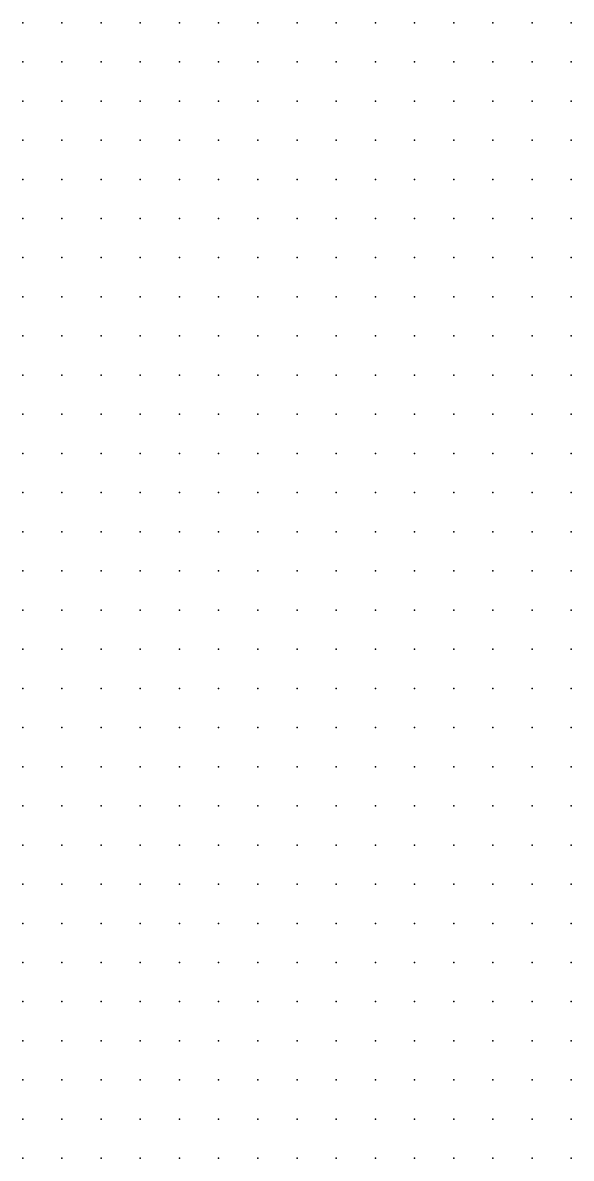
# Model space of a CAD drawing. Header units: millimetres. Extents: x 2848 to 6961, y 1568 to 7914.
# Drawn here: x 4599 to 4613, y 1617 to 1646 of the extents above; entities that cross this region are included whole.
import ezdxf

# ---------------------------------------------------------------- set-up
doc = ezdxf.new("R2010")
doc.units = ezdxf.units.MM
doc.header["$PDSIZE"] = -2

msp = doc.modelspace()

# ---------------------------------------------------------------- linework, layer by layer
at = {"color": 7, "true_color": 0xf9faf4}
msp.add_point((4599, 1646), dxfattribs=at)
at = {"color": 7, "true_color": 0xedf0e5}
msp.add_point((4600, 1646), dxfattribs=at)
at = {"color": 254, "true_color": 0xeaf0e2}
msp.add_point((4601, 1646), dxfattribs=at)
at = {"color": 7, "true_color": 0xf4fced}
msp.add_point((4602, 1646), dxfattribs=at)
at = {"color": 7, "true_color": 0xf2f2f2}
for p in [(4603, 1646), (4604, 1646), (4605, 1646), (4606, 1646), (4607, 1646), (4608, 1646), (4609, 1646), (4610, 1646), (4603, 1645), (4604, 1645), (4605, 1645), (4606, 1645), (4607, 1645), (4608, 1645), (4609, 1645), (4610, 1645), (4603, 1644), (4604, 1644), (4605, 1644), (4606, 1644), (4607, 1644), (4608, 1644), (4609, 1644), (4610, 1644)]:
    msp.add_point(p, dxfattribs=at)
at = {"color": 7, "true_color": 0xf5f3f4}
for p in [(4611, 1646), (4599, 1644)]:
    msp.add_point(p, dxfattribs=at)
at = {"color": 7, "true_color": 0xf4f4f4}
for p in [(4612, 1646), (4607, 1640)]:
    msp.add_point(p, dxfattribs=at)
at = {"color": 7, "true_color": 0xf5f5f5}
msp.add_point((4613, 1646), dxfattribs=at)
at = {"color": 254, "true_color": 0xecebe7}
msp.add_point((4599, 1645), dxfattribs=at)
at = {"color": 7, "true_color": 0xf3eee8}
msp.add_point((4600, 1645), dxfattribs=at)
at = {"color": 7, "true_color": 0xf7f6f2}
msp.add_point((4601, 1645), dxfattribs=at)
at = {"color": 7, "true_color": 0xf3f7f8}
msp.add_point((4602, 1645), dxfattribs=at)
at = {"color": 7, "true_color": 0xf6f4f7}
msp.add_point((4611, 1645), dxfattribs=at)
at = {"color": 7, "true_color": 0xf3f3f3}
msp.add_point((4612, 1645), dxfattribs=at)
at = {"color": 7, "true_color": 0xf2f2f0}
msp.add_point((4613, 1645), dxfattribs=at)
at = {"color": 7, "true_color": 0xfff6f7}
msp.add_point((4600, 1644), dxfattribs=at)
at = {"color": 7, "true_color": 0xfbf1fa}
msp.add_point((4601, 1644), dxfattribs=at)
at = {"color": 7, "true_color": 0xede9f8}
msp.add_point((4602, 1644), dxfattribs=at)
at = {"color": 7, "true_color": 0xf7f5f8}
msp.add_point((4611, 1644), dxfattribs=at)
at = {"color": 7, "true_color": 0xf3f1f2}
msp.add_point((4612, 1644), dxfattribs=at)
at = {"color": 7, "true_color": 0xf1f0ee}
msp.add_point((4613, 1644), dxfattribs=at)
at = {"color": 7, "true_color": 0xe7f4fd}
msp.add_point((4599, 1643), dxfattribs=at)
at = {"color": 7, "true_color": 0xe8edff}
msp.add_point((4600, 1643), dxfattribs=at)
at = {"color": 7, "true_color": 0xf5eff3}
msp.add_point((4601, 1643), dxfattribs=at)
at = {"color": 7, "true_color": 0xfff1e6}
msp.add_point((4602, 1643), dxfattribs=at)
at = {"color": 7, "true_color": 0xeeedf5}
msp.add_point((4603, 1643), dxfattribs=at)
at = {"color": 7, "true_color": 0xf3f0f9}
msp.add_point((4604, 1643), dxfattribs=at)
at = {"color": 7, "true_color": 0xf3f0f7}
msp.add_point((4605, 1643), dxfattribs=at)
at = {"color": 7, "true_color": 0xf0eef3}
msp.add_point((4606, 1643), dxfattribs=at)
at = {"color": 7, "true_color": 0xf0f0f2}
for p in [(4607, 1643), (4606, 1641)]:
    msp.add_point(p, dxfattribs=at)
at = {"color": 7, "true_color": 0xf4f6f5}
for p in [(4608, 1643), (4607, 1639)]:
    msp.add_point(p, dxfattribs=at)
at = {"color": 7, "true_color": 0xeff5f1}
msp.add_point((4609, 1643), dxfattribs=at)
at = {"color": 254, "true_color": 0xe6efea}
for p in [(4610, 1643), (4607, 1636)]:
    msp.add_point(p, dxfattribs=at)
at = {"color": 7, "true_color": 0xfbf1ef}
for p in [(4611, 1643), (4605, 1636)]:
    msp.add_point(p, dxfattribs=at)
at = {"color": 7, "true_color": 0xe6ebf1}
msp.add_point((4612, 1643), dxfattribs=at)
at = {"color": 7, "true_color": 0xf1ffff}
msp.add_point((4613, 1643), dxfattribs=at)
at = {"color": 7, "true_color": 0xf5f7f6}
msp.add_point((4599, 1642), dxfattribs=at)
at = {"color": 7, "true_color": 0xe8fbff}
msp.add_point((4600, 1642), dxfattribs=at)
at = {"color": 7, "true_color": 0xecf1f4}
msp.add_point((4601, 1642), dxfattribs=at)
at = {"color": 7, "true_color": 0xfeeeee}
msp.add_point((4602, 1642), dxfattribs=at)
at = {"color": 7, "true_color": 0xf3f2fa}
msp.add_point((4603, 1642), dxfattribs=at)
at = {"color": 7, "true_color": 0xf4f3f9}
msp.add_point((4604, 1642), dxfattribs=at)
at = {"color": 7, "true_color": 0xf2f1f7}
msp.add_point((4605, 1642), dxfattribs=at)
at = {"color": 7, "true_color": 0xefedf2}
msp.add_point((4606, 1642), dxfattribs=at)
at = {"color": 7, "true_color": 0xececee}
for p in [(4607, 1642), (4603, 1640), (4601, 1626)]:
    msp.add_point(p, dxfattribs=at)
at = {"color": 7, "true_color": 0xefefef}
msp.add_point((4608, 1642), dxfattribs=at)
at = {"color": 7, "true_color": 0xf2f4f1}
msp.add_point((4609, 1642), dxfattribs=at)
at = {"color": 7, "true_color": 0xf2f7f3}
for p in [(4610, 1642), (4612, 1640)]:
    msp.add_point(p, dxfattribs=at)
at = {"color": 7, "true_color": 0xf7f3f0}
msp.add_point((4611, 1642), dxfattribs=at)
at = {"color": 7, "true_color": 0xe8edf1}
msp.add_point((4612, 1642), dxfattribs=at)
at = {"color": 7, "true_color": 0xf1faff}
msp.add_point((4613, 1642), dxfattribs=at)
at = {"color": 254, "true_color": 0xf6dacc}
msp.add_point((4599, 1641), dxfattribs=at)
at = {"color": 7, "true_color": 0xe9fdf2}
msp.add_point((4600, 1641), dxfattribs=at)
at = {"color": 7, "true_color": 0xe8f8f7}
msp.add_point((4601, 1641), dxfattribs=at)
at = {"color": 7, "true_color": 0xf3e9f2}
msp.add_point((4602, 1641), dxfattribs=at)
at = {"color": 7, "true_color": 0xf0f1f5}
msp.add_point((4603, 1641), dxfattribs=at)
at = {"color": 7, "true_color": 0xeeeff3}
for p in [(4604, 1641), (4605, 1641)]:
    msp.add_point(p, dxfattribs=at)
at = {"color": 7, "true_color": 0xeeeef0}
msp.add_point((4607, 1641), dxfattribs=at)
at = {"color": 7, "true_color": 0xedebec}
msp.add_point((4608, 1641), dxfattribs=at)
at = {"color": 7, "true_color": 0xf2f0f1}
msp.add_point((4609, 1641), dxfattribs=at)
at = {"color": 7, "true_color": 0xfcf8f7}
msp.add_point((4610, 1641), dxfattribs=at)
at = {"color": 7, "true_color": 0xf0f5f1}
msp.add_point((4611, 1641), dxfattribs=at)
at = {"color": 7, "true_color": 0xedf3f3}
msp.add_point((4612, 1641), dxfattribs=at)
at = {"color": 7, "true_color": 0xf2f3f5}
for p in [(4613, 1641), (4609, 1636)]:
    msp.add_point(p, dxfattribs=at)
at = {"color": 21, "true_color": 0xeda08c}
msp.add_point((4599, 1640), dxfattribs=at)
at = {"color": 254, "true_color": 0xf5dfd1}
msp.add_point((4600, 1640), dxfattribs=at)
at = {"color": 7, "true_color": 0xf1f7f5}
msp.add_point((4601, 1640), dxfattribs=at)
at = {"color": 7, "true_color": 0xe9f2fb}
msp.add_point((4602, 1640), dxfattribs=at)
at = {"color": 254, "true_color": 0xe9e9eb}
msp.add_point((4604, 1640), dxfattribs=at)
at = {"color": 7, "true_color": 0xebecee}
msp.add_point((4605, 1640), dxfattribs=at)
at = {"color": 7, "true_color": 0xf2f4f3}
for p in [(4606, 1640), (4608, 1638)]:
    msp.add_point(p, dxfattribs=at)
at = {"color": 7, "true_color": 0xf0eeef}
msp.add_point((4608, 1640), dxfattribs=at)
at = {"color": 7, "true_color": 0xf3edef}
msp.add_point((4609, 1640), dxfattribs=at)
at = {"color": 7, "true_color": 0xfaf1f4}
msp.add_point((4610, 1640), dxfattribs=at)
at = {"color": 7, "true_color": 0xe9f5f3}
msp.add_point((4611, 1640), dxfattribs=at)
at = {"color": 7, "true_color": 0xf7eee7}
msp.add_point((4613, 1640), dxfattribs=at)
at = {"color": 13, "true_color": 0xeb725d}
msp.add_point((4599, 1639), dxfattribs=at)
at = {"color": 21, "true_color": 0xf3a193}
msp.add_point((4600, 1639), dxfattribs=at)
at = {"color": 254, "true_color": 0xf5d9d5}
msp.add_point((4601, 1639), dxfattribs=at)
at = {"color": 7, "true_color": 0xeefcfd}
msp.add_point((4602, 1639), dxfattribs=at)
at = {"color": 7, "true_color": 0xf8f2f2}
msp.add_point((4603, 1639), dxfattribs=at)
at = {"color": 7, "true_color": 0xf1edec}
msp.add_point((4604, 1639), dxfattribs=at)
at = {"color": 7, "true_color": 0xededeb}
for p in [(4605, 1639), (4600, 1627)]:
    msp.add_point(p, dxfattribs=at)
at = {"color": 7, "true_color": 0xf1f3f2}
msp.add_point((4606, 1639), dxfattribs=at)
at = {"color": 7, "true_color": 0xf4f2f3}
msp.add_point((4608, 1639), dxfattribs=at)
at = {"color": 7, "true_color": 0xf4eef0}
msp.add_point((4609, 1639), dxfattribs=at)
at = {"color": 7, "true_color": 0xf6ebef}
msp.add_point((4610, 1639), dxfattribs=at)
at = {"color": 7, "true_color": 0xe5f3f3}
msp.add_point((4611, 1639), dxfattribs=at)
at = {"color": 7, "true_color": 0xf6f7f1}
msp.add_point((4612, 1639), dxfattribs=at)
at = {"color": 7, "true_color": 0xfcecdd}
msp.add_point((4613, 1639), dxfattribs=at)
at = {"color": 13, "true_color": 0xed624b}
msp.add_point((4599, 1638), dxfattribs=at)
at = {"color": 13, "true_color": 0xe16857}
msp.add_point((4600, 1638), dxfattribs=at)
at = {"color": 21, "true_color": 0xe59f95}
msp.add_point((4601, 1638), dxfattribs=at)
at = {"color": 254, "true_color": 0xf4ddd7}
msp.add_point((4602, 1638), dxfattribs=at)
at = {"color": 7, "true_color": 0xfff3f3}
msp.add_point((4603, 1638), dxfattribs=at)
at = {"color": 7, "true_color": 0xfdf3f2}
msp.add_point((4604, 1638), dxfattribs=at)
at = {"color": 7, "true_color": 0xf2f1ed}
msp.add_point((4605, 1638), dxfattribs=at)
at = {"color": 7, "true_color": 0xeceeeb}
msp.add_point((4606, 1638), dxfattribs=at)
at = {"color": 7, "true_color": 0xebf0ec}
msp.add_point((4607, 1638), dxfattribs=at)
at = {"color": 7, "true_color": 0xf6f2f3}
msp.add_point((4609, 1638), dxfattribs=at)
at = {"color": 7, "true_color": 0xf5ecf1}
msp.add_point((4610, 1638), dxfattribs=at)
at = {"color": 7, "true_color": 0xeaf1f7}
msp.add_point((4611, 1638), dxfattribs=at)
at = {"color": 7, "true_color": 0xf6f2e9}
msp.add_point((4612, 1638), dxfattribs=at)
at = {"color": 254, "true_color": 0xfbead0}
msp.add_point((4613, 1638), dxfattribs=at)
at = {"color": 13, "true_color": 0xe5684c}
msp.add_point((4599, 1637), dxfattribs=at)
at = {"color": 13, "true_color": 0xdd6145}
msp.add_point((4600, 1637), dxfattribs=at)
at = {"color": 23, "true_color": 0xe27463}
msp.add_point((4601, 1637), dxfattribs=at)
at = {"color": 21, "true_color": 0xef908c}
msp.add_point((4602, 1637), dxfattribs=at)
at = {"color": 254, "true_color": 0xedd5d5}
msp.add_point((4603, 1637), dxfattribs=at)
at = {"color": 7, "true_color": 0xfae8e8}
msp.add_point((4604, 1637), dxfattribs=at)
at = {"color": 7, "true_color": 0xf8f3ef}
msp.add_point((4605, 1637), dxfattribs=at)
at = {"color": 7, "true_color": 0xeceee9}
msp.add_point((4606, 1637), dxfattribs=at)
at = {"color": 254, "true_color": 0xe6ece8}
msp.add_point((4607, 1637), dxfattribs=at)
at = {"color": 7, "true_color": 0xf0f4f3}
msp.add_point((4608, 1637), dxfattribs=at)
at = {"color": 7, "true_color": 0xf4f4f6}
msp.add_point((4609, 1637), dxfattribs=at)
at = {"color": 7, "true_color": 0xf0ebef}
msp.add_point((4610, 1637), dxfattribs=at)
at = {"color": 7, "true_color": 0xf1f1fb}
msp.add_point((4611, 1637), dxfattribs=at)
at = {"color": 254, "true_color": 0xf4eae0}
msp.add_point((4612, 1637), dxfattribs=at)
at = {"color": 254, "true_color": 0xf8e5c5}
msp.add_point((4613, 1637), dxfattribs=at)
at = {"color": 23, "true_color": 0xdf7454}
msp.add_point((4599, 1636), dxfattribs=at)
at = {"color": 23, "true_color": 0xeb7f58}
msp.add_point((4600, 1636), dxfattribs=at)
at = {"color": 13, "true_color": 0xf06e58}
msp.add_point((4601, 1636), dxfattribs=at)
at = {"color": 13, "true_color": 0xe94f4f}
msp.add_point((4602, 1636), dxfattribs=at)
at = {"color": 9, "true_color": 0xcdafb1}
msp.add_point((4603, 1636), dxfattribs=at)
at = {"color": 254, "true_color": 0xebd6d5}
msp.add_point((4604, 1636), dxfattribs=at)
at = {"color": 7, "true_color": 0xeff1ec}
msp.add_point((4606, 1636), dxfattribs=at)
at = {"color": 7, "true_color": 0xeef7f4}
msp.add_point((4608, 1636), dxfattribs=at)
at = {"color": 254, "true_color": 0xe8e8ea}
for p in [(4610, 1636), (4602, 1629)]:
    msp.add_point(p, dxfattribs=at)
at = {"color": 7, "true_color": 0xf8f2ff}
msp.add_point((4611, 1636), dxfattribs=at)
at = {"color": 254, "true_color": 0xf2e4d9}
msp.add_point((4612, 1636), dxfattribs=at)
at = {"color": 254, "true_color": 0xf4e2bc}
msp.add_point((4613, 1636), dxfattribs=at)
at = {"color": 13, "true_color": 0xea7264}
msp.add_point((4599, 1635), dxfattribs=at)
at = {"color": 13, "true_color": 0xf0655e}
msp.add_point((4600, 1635), dxfattribs=at)
at = {"color": 13, "true_color": 0xe8685b}
msp.add_point((4601, 1635), dxfattribs=at)
at = {"color": 23, "true_color": 0xe07660}
msp.add_point((4602, 1635), dxfattribs=at)
at = {"color": 13, "true_color": 0xc4696e}
msp.add_point((4603, 1635), dxfattribs=at)
at = {"color": 254, "true_color": 0xfcd0cd}
msp.add_point((4604, 1635), dxfattribs=at)
at = {"color": 7, "true_color": 0xeff7ea}
msp.add_point((4605, 1635), dxfattribs=at)
at = {"color": 254, "true_color": 0xd2e7de}
msp.add_point((4606, 1635), dxfattribs=at)
at = {"color": 7, "true_color": 0xf1f5f6}
msp.add_point((4607, 1635), dxfattribs=at)
at = {"color": 7, "true_color": 0xfceff6}
for p in [(4608, 1635), (4608, 1634)]:
    msp.add_point(p, dxfattribs=at)
at = {"color": 254, "true_color": 0xebe2e3}
msp.add_point((4609, 1635), dxfattribs=at)
at = {"color": 7, "true_color": 0xf1fbf2}
msp.add_point((4610, 1635), dxfattribs=at)
at = {"color": 254, "true_color": 0xecebcc}
msp.add_point((4611, 1635), dxfattribs=at)
at = {"color": 254, "true_color": 0xedecce}
msp.add_point((4612, 1635), dxfattribs=at)
at = {"color": 254, "true_color": 0xffe5d0}
msp.add_point((4613, 1635), dxfattribs=at)
at = {"color": 13, "true_color": 0xdd6b51}
msp.add_point((4599, 1634), dxfattribs=at)
at = {"color": 23, "true_color": 0xe7795e}
msp.add_point((4600, 1634), dxfattribs=at)
at = {"color": 23, "true_color": 0xed755d}
msp.add_point((4601, 1634), dxfattribs=at)
at = {"color": 13, "true_color": 0xe6634f}
msp.add_point((4602, 1634), dxfattribs=at)
at = {"color": 241, "true_color": 0xe19c9f}
msp.add_point((4603, 1634), dxfattribs=at)
at = {"color": 7, "true_color": 0xffe4de}
msp.add_point((4604, 1634), dxfattribs=at)
at = {"color": 7, "true_color": 0xeff9f0}
msp.add_point((4605, 1634), dxfattribs=at)
at = {"color": 254, "true_color": 0xd9eae4}
msp.add_point((4606, 1634), dxfattribs=at)
at = {"color": 7, "true_color": 0xf2f1f6}
msp.add_point((4607, 1634), dxfattribs=at)
at = {"color": 254, "true_color": 0xece8e7}
msp.add_point((4609, 1634), dxfattribs=at)
at = {"color": 7, "true_color": 0xebf7ed}
msp.add_point((4610, 1634), dxfattribs=at)
at = {"color": 7, "true_color": 0xf9f2d5}
msp.add_point((4611, 1634), dxfattribs=at)
at = {"color": 254, "true_color": 0xece2c7}
msp.add_point((4612, 1634), dxfattribs=at)
at = {"color": 254, "true_color": 0xfeead2}
msp.add_point((4613, 1634), dxfattribs=at)
at = {"color": 13, "true_color": 0xf27154}
msp.add_point((4599, 1633), dxfattribs=at)
at = {"color": 13, "true_color": 0xde6d4f}
msp.add_point((4600, 1633), dxfattribs=at)
at = {"color": 23, "true_color": 0xdf775c}
msp.add_point((4601, 1633), dxfattribs=at)
at = {"color": 11, "true_color": 0xf18872}
msp.add_point((4602, 1633), dxfattribs=at)
at = {"color": 254, "true_color": 0xf8d6d4}
msp.add_point((4603, 1633), dxfattribs=at)
at = {"color": 7, "true_color": 0xfcf3ee}
msp.add_point((4604, 1633), dxfattribs=at)
at = {"color": 7, "true_color": 0xebf8f1}
msp.add_point((4605, 1633), dxfattribs=at)
at = {"color": 254, "true_color": 0xe1ebec}
msp.add_point((4606, 1633), dxfattribs=at)
at = {"color": 7, "true_color": 0xf3ecf4}
msp.add_point((4607, 1633), dxfattribs=at)
at = {"color": 7, "true_color": 0xfdeef5}
msp.add_point((4608, 1633), dxfattribs=at)
at = {"color": 7, "true_color": 0xefeeea}
msp.add_point((4609, 1633), dxfattribs=at)
at = {"color": 254, "true_color": 0xe4f4e7}
msp.add_point((4610, 1633), dxfattribs=at)
at = {"color": 7, "true_color": 0xfeeed4}
msp.add_point((4611, 1633), dxfattribs=at)
at = {"color": 254, "true_color": 0xf6e0c8}
msp.add_point((4612, 1633), dxfattribs=at)
at = {"color": 254, "true_color": 0xf2e7c9}
msp.add_point((4613, 1633), dxfattribs=at)
at = {"color": 13, "true_color": 0xfb6554}
msp.add_point((4599, 1632), dxfattribs=at)
at = {"color": 13, "true_color": 0xe66256}
msp.add_point((4600, 1632), dxfattribs=at)
at = {"color": 21, "true_color": 0xe39686}
msp.add_point((4601, 1632), dxfattribs=at)
at = {"color": 254, "true_color": 0xf2d8c1}
msp.add_point((4602, 1632), dxfattribs=at)
at = {"color": 7, "true_color": 0xf6f3ee}
msp.add_point((4603, 1632), dxfattribs=at)
at = {"color": 7, "true_color": 0xeaf0ec}
msp.add_point((4604, 1632), dxfattribs=at)
at = {"color": 7, "true_color": 0xe5f1ef}
msp.add_point((4605, 1632), dxfattribs=at)
at = {"color": 7, "true_color": 0xeaedf2}
msp.add_point((4606, 1632), dxfattribs=at)
at = {"color": 7, "true_color": 0xf3e7f1}
msp.add_point((4607, 1632), dxfattribs=at)
at = {"color": 7, "true_color": 0xf9eaef}
msp.add_point((4608, 1632), dxfattribs=at)
at = {"color": 7, "true_color": 0xf2f2ea}
msp.add_point((4609, 1632), dxfattribs=at)
at = {"color": 254, "true_color": 0xe4f3e0}
msp.add_point((4610, 1632), dxfattribs=at)
at = {"color": 254, "true_color": 0xfae2ca}
msp.add_point((4611, 1632), dxfattribs=at)
at = {"color": 254, "true_color": 0xffe7cf}
msp.add_point((4612, 1632), dxfattribs=at)
at = {"color": 254, "true_color": 0xeae1c0}
msp.add_point((4613, 1632), dxfattribs=at)
at = {"color": 13, "true_color": 0xe2685d}
msp.add_point((4599, 1631), dxfattribs=at)
at = {"color": 241, "true_color": 0xf49495}
msp.add_point((4600, 1631), dxfattribs=at)
at = {"color": 254, "true_color": 0xf6d4d3}
msp.add_point((4601, 1631), dxfattribs=at)
at = {"color": 7, "true_color": 0xebfef8}
msp.add_point((4602, 1631), dxfattribs=at)
at = {"color": 7, "true_color": 0xe7f6ef}
msp.add_point((4603, 1631), dxfattribs=at)
at = {"color": 254, "true_color": 0xddece9}
msp.add_point((4604, 1631), dxfattribs=at)
at = {"color": 7, "true_color": 0xe5eff1}
msp.add_point((4605, 1631), dxfattribs=at)
at = {"color": 7, "true_color": 0xf3f2f8}
msp.add_point((4606, 1631), dxfattribs=at)
at = {"color": 7, "true_color": 0xf2e7ed}
msp.add_point((4607, 1631), dxfattribs=at)
at = {"color": 7, "true_color": 0xf3e8e6}
msp.add_point((4608, 1631), dxfattribs=at)
at = {"color": 7, "true_color": 0xf3efe3}
msp.add_point((4609, 1631), dxfattribs=at)
at = {"color": 254, "true_color": 0xe9ecd7}
msp.add_point((4610, 1631), dxfattribs=at)
at = {"color": 254, "true_color": 0xfae0c9}
msp.add_point((4611, 1631), dxfattribs=at)
at = {"color": 254, "true_color": 0xffe8d1}
msp.add_point((4612, 1631), dxfattribs=at)
at = {"color": 254, "true_color": 0xf0e2bf}
msp.add_point((4613, 1631), dxfattribs=at)
at = {"color": 9, "true_color": 0xe7b0a9}
msp.add_point((4599, 1630), dxfattribs=at)
at = {"color": 254, "true_color": 0xeedad9}
msp.add_point((4600, 1630), dxfattribs=at)
at = {"color": 7, "true_color": 0xedf0f5}
for p in [(4601, 1630), (4605, 1630)]:
    msp.add_point(p, dxfattribs=at)
at = {"color": 7, "true_color": 0xebf3fe}
msp.add_point((4602, 1630), dxfattribs=at)
at = {"color": 7, "true_color": 0xe5f1ed}
msp.add_point((4603, 1630), dxfattribs=at)
at = {"color": 254, "true_color": 0xe2eceb}
msp.add_point((4604, 1630), dxfattribs=at)
at = {"color": 7, "true_color": 0xf6f4f9}
msp.add_point((4606, 1630), dxfattribs=at)
at = {"color": 7, "true_color": 0xf1ebeb}
msp.add_point((4607, 1630), dxfattribs=at)
at = {"color": 254, "true_color": 0xf1e7de}
msp.add_point((4608, 1630), dxfattribs=at)
at = {"color": 254, "true_color": 0xf6e9d6}
msp.add_point((4609, 1630), dxfattribs=at)
at = {"color": 254, "true_color": 0xf4e6cc}
msp.add_point((4610, 1630), dxfattribs=at)
at = {"color": 254, "true_color": 0xffe9d1}
msp.add_point((4611, 1630), dxfattribs=at)
at = {"color": 254, "true_color": 0xffe5ca}
msp.add_point((4612, 1630), dxfattribs=at)
at = {"color": 254, "true_color": 0xffe3c1}
msp.add_point((4613, 1630), dxfattribs=at)
at = {"color": 7, "true_color": 0xf8eeed}
msp.add_point((4599, 1629), dxfattribs=at)
at = {"color": 7, "true_color": 0xebf4f3}
msp.add_point((4600, 1629), dxfattribs=at)
at = {"color": 254, "true_color": 0xe4edec}
msp.add_point((4601, 1629), dxfattribs=at)
at = {"color": 7, "true_color": 0xeaeceb}
for p in [(4603, 1629), (4602, 1624)]:
    msp.add_point(p, dxfattribs=at)
at = {"color": 7, "true_color": 0xefedf0}
msp.add_point((4604, 1629), dxfattribs=at)
at = {"color": 7, "true_color": 0xf2edf3}
msp.add_point((4605, 1629), dxfattribs=at)
at = {"color": 7, "true_color": 0xeeeced}
msp.add_point((4606, 1629), dxfattribs=at)
at = {"color": 254, "true_color": 0xedede5}
msp.add_point((4607, 1629), dxfattribs=at)
at = {"color": 254, "true_color": 0xf1eada}
msp.add_point((4608, 1629), dxfattribs=at)
at = {"color": 254, "true_color": 0xfbe5ce}
msp.add_point((4609, 1629), dxfattribs=at)
at = {"color": 254, "true_color": 0xffe1c6}
for p in [(4610, 1629), (4609, 1627)]:
    msp.add_point(p, dxfattribs=at)
at = {"color": 254, "true_color": 0xfcebd1}
msp.add_point((4611, 1629), dxfattribs=at)
at = {"color": 254, "true_color": 0xf9e6c6}
msp.add_point((4612, 1629), dxfattribs=at)
at = {"color": 254, "true_color": 0xffd2b4}
msp.add_point((4613, 1629), dxfattribs=at)
at = {"color": 254, "true_color": 0xe5e2ed}
msp.add_point((4599, 1628), dxfattribs=at)
at = {"color": 7, "true_color": 0xfbebf5}
msp.add_point((4600, 1628), dxfattribs=at)
at = {"color": 7, "true_color": 0xf6f1eb}
msp.add_point((4601, 1628), dxfattribs=at)
at = {"color": 254, "true_color": 0xdcebd6}
msp.add_point((4602, 1628), dxfattribs=at)
at = {"color": 254, "true_color": 0xede7e9}
msp.add_point((4603, 1628), dxfattribs=at)
at = {"color": 7, "true_color": 0xf6ebf1}
msp.add_point((4604, 1628), dxfattribs=at)
at = {"color": 7, "true_color": 0xefe6eb}
msp.add_point((4605, 1628), dxfattribs=at)
at = {"color": 254, "true_color": 0xe4e3e1}
msp.add_point((4606, 1628), dxfattribs=at)
at = {"color": 254, "true_color": 0xe9ebe0}
msp.add_point((4607, 1628), dxfattribs=at)
at = {"color": 254, "true_color": 0xf2ecd6}
msp.add_point((4608, 1628), dxfattribs=at)
at = {"color": 254, "true_color": 0xffe4c9}
msp.add_point((4609, 1628), dxfattribs=at)
at = {"color": 254, "true_color": 0xffe1c4}
msp.add_point((4610, 1628), dxfattribs=at)
at = {"color": 254, "true_color": 0xf3e5ca}
msp.add_point((4611, 1628), dxfattribs=at)
at = {"color": 254, "true_color": 0xfaedcb}
msp.add_point((4612, 1628), dxfattribs=at)
at = {"color": 31, "true_color": 0xf8bca0}
msp.add_point((4613, 1628), dxfattribs=at)
at = {"color": 7, "true_color": 0xe9eeea}
for p in [(4599, 1627), (4604, 1626)]:
    msp.add_point(p, dxfattribs=at)
at = {"color": 7, "true_color": 0xf0eced}
msp.add_point((4601, 1627), dxfattribs=at)
at = {"color": 7, "true_color": 0xf1ebef}
msp.add_point((4602, 1627), dxfattribs=at)
at = {"color": 7, "true_color": 0xffe8ff}
msp.add_point((4603, 1627), dxfattribs=at)
at = {"color": 7, "true_color": 0xeeeff4}
msp.add_point((4604, 1627), dxfattribs=at)
at = {"color": 254, "true_color": 0xd8f5e3}
for p in [(4605, 1627), (4603, 1625)]:
    msp.add_point(p, dxfattribs=at)
at = {"color": 254, "true_color": 0xdcf3d6}
msp.add_point((4606, 1627), dxfattribs=at)
at = {"color": 254, "true_color": 0xf4e9cd}
msp.add_point((4607, 1627), dxfattribs=at)
at = {"color": 254, "true_color": 0xffe1c7}
msp.add_point((4608, 1627), dxfattribs=at)
at = {"color": 254, "true_color": 0xfee6c4}
msp.add_point((4610, 1627), dxfattribs=at)
at = {"color": 7, "true_color": 0xfffcdd}
msp.add_point((4611, 1627), dxfattribs=at)
at = {"color": 31, "true_color": 0xf8b7a3}
msp.add_point((4612, 1627), dxfattribs=at)
at = {"color": 13, "true_color": 0xe4665a}
msp.add_point((4613, 1627), dxfattribs=at)
at = {"color": 254, "true_color": 0xe7edeb}
msp.add_point((4599, 1626), dxfattribs=at)
at = {"color": 7, "true_color": 0xe9edee}
msp.add_point((4600, 1626), dxfattribs=at)
at = {"color": 7, "true_color": 0xedebf0}
msp.add_point((4602, 1626), dxfattribs=at)
at = {"color": 254, "true_color": 0xe2e3e8}
msp.add_point((4603, 1626), dxfattribs=at)
at = {"color": 254, "true_color": 0xecf0e2}
msp.add_point((4605, 1626), dxfattribs=at)
at = {"color": 254, "true_color": 0xeee3cf}
msp.add_point((4606, 1626), dxfattribs=at)
at = {"color": 254, "true_color": 0xf6dcc5}
msp.add_point((4607, 1626), dxfattribs=at)
at = {"color": 254, "true_color": 0xffe2c6}
msp.add_point((4608, 1626), dxfattribs=at)
at = {"color": 254, "true_color": 0xffe8c8}
msp.add_point((4609, 1626), dxfattribs=at)
at = {"color": 254, "true_color": 0xf2e8c4}
msp.add_point((4610, 1626), dxfattribs=at)
at = {"color": 254, "true_color": 0xfcd7ba}
msp.add_point((4611, 1626), dxfattribs=at)
at = {"color": 23, "true_color": 0xdb8974}
msp.add_point((4612, 1626), dxfattribs=at)
at = {"color": 13, "true_color": 0xcf4b3c}
msp.add_point((4613, 1626), dxfattribs=at)
at = {"color": 7, "true_color": 0xe5edef}
for p in [(4599, 1625), (4599, 1624)]:
    msp.add_point(p, dxfattribs=at)
at = {"color": 7, "true_color": 0xe7ecef}
for p in [(4600, 1625), (4600, 1624)]:
    msp.add_point(p, dxfattribs=at)
at = {"color": 7, "true_color": 0xe8ecef}
msp.add_point((4601, 1625), dxfattribs=at)
at = {"color": 7, "true_color": 0xeaebef}
msp.add_point((4602, 1625), dxfattribs=at)
at = {"color": 254, "true_color": 0xe4e8da}
msp.add_point((4604, 1625), dxfattribs=at)
at = {"color": 254, "true_color": 0xfadfd4}
msp.add_point((4605, 1625), dxfattribs=at)
at = {"color": 254, "true_color": 0xffe1d2}
msp.add_point((4606, 1625), dxfattribs=at)
at = {"color": 254, "true_color": 0xffe2cc}
for p in [(4607, 1625), (4605, 1623)]:
    msp.add_point(p, dxfattribs=at)
at = {"color": 254, "true_color": 0xf6e1c2}
msp.add_point((4608, 1625), dxfattribs=at)
at = {"color": 254, "true_color": 0xf2e5c2}
msp.add_point((4609, 1625), dxfattribs=at)
at = {"color": 254, "true_color": 0xf9ecc9}
msp.add_point((4610, 1625), dxfattribs=at)
at = {"color": 21, "true_color": 0xea997e}
msp.add_point((4611, 1625), dxfattribs=at)
at = {"color": 13, "true_color": 0xcc5e47}
msp.add_point((4612, 1625), dxfattribs=at)
at = {"color": 22, "true_color": 0xc93e2b}
msp.add_point((4613, 1625), dxfattribs=at)
at = {"color": 7, "true_color": 0xe8eced}
for p in [(4601, 1624), (4599, 1623)]:
    msp.add_point(p, dxfattribs=at)
at = {"color": 254, "true_color": 0xe2f9dc}
msp.add_point((4603, 1624), dxfattribs=at)
at = {"color": 254, "true_color": 0xf5ead6}
msp.add_point((4604, 1624), dxfattribs=at)
at = {"color": 254, "true_color": 0xffdbcc}
msp.add_point((4605, 1624), dxfattribs=at)
at = {"color": 254, "true_color": 0xffdac8}
msp.add_point((4606, 1624), dxfattribs=at)
at = {"color": 254, "true_color": 0xfdeacc}
msp.add_point((4607, 1624), dxfattribs=at)
at = {"color": 254, "true_color": 0xf8eeca}
msp.add_point((4608, 1624), dxfattribs=at)
at = {"color": 254, "true_color": 0xf4dab9}
msp.add_point((4609, 1624), dxfattribs=at)
at = {"color": 31, "true_color": 0xf1bfa6}
msp.add_point((4610, 1624), dxfattribs=at)
at = {"color": 13, "true_color": 0xd85e46}
msp.add_point((4611, 1624), dxfattribs=at)
at = {"color": 13, "true_color": 0xd7503a}
msp.add_point((4612, 1624), dxfattribs=at)
at = {"color": 22, "true_color": 0xd84830}
msp.add_point((4613, 1624), dxfattribs=at)
at = {"color": 254, "true_color": 0xebebe9}
msp.add_point((4600, 1623), dxfattribs=at)
at = {"color": 254, "true_color": 0xecebe6}
msp.add_point((4601, 1623), dxfattribs=at)
at = {"color": 254, "true_color": 0xefebe2}
msp.add_point((4602, 1623), dxfattribs=at)
at = {"color": 254, "true_color": 0xede2c6}
msp.add_point((4603, 1623), dxfattribs=at)
at = {"color": 254, "true_color": 0xffead4}
msp.add_point((4604, 1623), dxfattribs=at)
at = {"color": 254, "true_color": 0xebd8ba}
msp.add_point((4606, 1623), dxfattribs=at)
at = {"color": 254, "true_color": 0xebe9c2}
msp.add_point((4607, 1623), dxfattribs=at)
at = {"color": 254, "true_color": 0xfff2cb}
msp.add_point((4608, 1623), dxfattribs=at)
at = {"color": 31, "true_color": 0xf8b89f}
msp.add_point((4609, 1623), dxfattribs=at)
at = {"color": 13, "true_color": 0xd4685c}
msp.add_point((4610, 1623), dxfattribs=at)
at = {"color": 22, "true_color": 0xd7472f}
msp.add_point((4611, 1623), dxfattribs=at)
at = {"color": 13, "true_color": 0xe3513a}
msp.add_point((4612, 1623), dxfattribs=at)
at = {"color": 13, "true_color": 0xe35339}
msp.add_point((4613, 1623), dxfattribs=at)
at = {"color": 254, "true_color": 0xebeae8}
msp.add_point((4599, 1622), dxfattribs=at)
at = {"color": 254, "true_color": 0xf0e9e1}
msp.add_point((4600, 1622), dxfattribs=at)
at = {"color": 254, "true_color": 0xf4e8d8}
msp.add_point((4601, 1622), dxfattribs=at)
at = {"color": 254, "true_color": 0xf7e8d3}
msp.add_point((4602, 1622), dxfattribs=at)
at = {"color": 254, "true_color": 0xffe2c8}
msp.add_point((4603, 1622), dxfattribs=at)
at = {"color": 254, "true_color": 0xfbd9be}
msp.add_point((4604, 1622), dxfattribs=at)
at = {"color": 254, "true_color": 0xf3debf}
msp.add_point((4605, 1622), dxfattribs=at)
at = {"color": 254, "true_color": 0xfaf0cc}
for p in [(4606, 1622), (4604, 1620)]:
    msp.add_point(p, dxfattribs=at)
at = {"color": 254, "true_color": 0xfcedc6}
msp.add_point((4607, 1622), dxfattribs=at)
at = {"color": 31, "true_color": 0xf0bd9e}
msp.add_point((4608, 1622), dxfattribs=at)
at = {"color": 23, "true_color": 0xe17865}
msp.add_point((4609, 1622), dxfattribs=at)
at = {"color": 13, "true_color": 0xd7473e}
msp.add_point((4610, 1622), dxfattribs=at)
at = {"color": 13, "true_color": 0xdd4a36}
msp.add_point((4611, 1622), dxfattribs=at)
at = {"color": 13, "true_color": 0xdc4e38}
msp.add_point((4612, 1622), dxfattribs=at)
at = {"color": 13, "true_color": 0xda4f38}
msp.add_point((4613, 1622), dxfattribs=at)
at = {"color": 254, "true_color": 0xeee7e1}
msp.add_point((4599, 1621), dxfattribs=at)
at = {"color": 254, "true_color": 0xf4e4d5}
msp.add_point((4600, 1621), dxfattribs=at)
at = {"color": 254, "true_color": 0xf9e4c9}
msp.add_point((4601, 1621), dxfattribs=at)
at = {"color": 254, "true_color": 0xfce4c2}
msp.add_point((4602, 1621), dxfattribs=at)
at = {"color": 254, "true_color": 0xffe7cc}
msp.add_point((4603, 1621), dxfattribs=at)
at = {"color": 254, "true_color": 0xefd8b8}
msp.add_point((4604, 1621), dxfattribs=at)
at = {"color": 254, "true_color": 0xede0bd}
msp.add_point((4605, 1621), dxfattribs=at)
at = {"color": 254, "true_color": 0xffeecd}
msp.add_point((4606, 1621), dxfattribs=at)
at = {"color": 31, "true_color": 0xffc3aa}
msp.add_point((4607, 1621), dxfattribs=at)
at = {"color": 13, "true_color": 0xdb725f}
msp.add_point((4608, 1621), dxfattribs=at)
at = {"color": 13, "true_color": 0xd04b38}
msp.add_point((4609, 1621), dxfattribs=at)
at = {"color": 13, "true_color": 0xe95644}
msp.add_point((4610, 1621), dxfattribs=at)
at = {"color": 13, "true_color": 0xdc5340}
msp.add_point((4611, 1621), dxfattribs=at)
at = {"color": 13, "true_color": 0xd34f3a}
msp.add_point((4612, 1621), dxfattribs=at)
at = {"color": 13, "true_color": 0xd04d39}
msp.add_point((4613, 1621), dxfattribs=at)
at = {"color": 254, "true_color": 0xefe2da}
msp.add_point((4599, 1620), dxfattribs=at)
at = {"color": 254, "true_color": 0xf6e1ce}
msp.add_point((4600, 1620), dxfattribs=at)
at = {"color": 254, "true_color": 0xfde0c0}
msp.add_point((4601, 1620), dxfattribs=at)
at = {"color": 254, "true_color": 0xffdfb6}
msp.add_point((4602, 1620), dxfattribs=at)
at = {"color": 254, "true_color": 0xecd4b2}
msp.add_point((4603, 1620), dxfattribs=at)
at = {"color": 7, "true_color": 0xfff4d1}
msp.add_point((4605, 1620), dxfattribs=at)
at = {"color": 31, "true_color": 0xf3c1a8}
msp.add_point((4606, 1620), dxfattribs=at)
at = {"color": 23, "true_color": 0xe2766a}
msp.add_point((4607, 1620), dxfattribs=at)
at = {"color": 13, "true_color": 0xdd4a42}
msp.add_point((4608, 1620), dxfattribs=at)
at = {"color": 13, "true_color": 0xde4b39}
msp.add_point((4609, 1620), dxfattribs=at)
at = {"color": 13, "true_color": 0xe15b3e}
msp.add_point((4610, 1620), dxfattribs=at)
at = {"color": 13, "true_color": 0xd15440}
msp.add_point((4611, 1620), dxfattribs=at)
at = {"color": 13, "true_color": 0xd15742}
msp.add_point((4612, 1620), dxfattribs=at)
at = {"color": 13, "true_color": 0xd0533f}
msp.add_point((4613, 1620), dxfattribs=at)
at = {"color": 254, "true_color": 0xf9d4b7}
msp.add_point((4599, 1619), dxfattribs=at)
at = {"color": 254, "true_color": 0xffdbb7}
msp.add_point((4600, 1619), dxfattribs=at)
at = {"color": 254, "true_color": 0xffe1bb}
msp.add_point((4601, 1619), dxfattribs=at)
at = {"color": 254, "true_color": 0xfae1b8}
msp.add_point((4602, 1619), dxfattribs=at)
at = {"color": 254, "true_color": 0xf0e8ba}
msp.add_point((4603, 1619), dxfattribs=at)
at = {"color": 254, "true_color": 0xffdfbb}
msp.add_point((4604, 1619), dxfattribs=at)
at = {"color": 31, "true_color": 0xffb299}
msp.add_point((4605, 1619), dxfattribs=at)
at = {"color": 13, "true_color": 0xe67062}
msp.add_point((4606, 1619), dxfattribs=at)
at = {"color": 13, "true_color": 0xd64c41}
msp.add_point((4607, 1619), dxfattribs=at)
at = {"color": 13, "true_color": 0xda5043}
msp.add_point((4608, 1619), dxfattribs=at)
at = {"color": 13, "true_color": 0xd45a43}
msp.add_point((4609, 1619), dxfattribs=at)
at = {"color": 15, "true_color": 0xc3553a}
msp.add_point((4610, 1619), dxfattribs=at)
at = {"color": 13, "true_color": 0xd95141}
for p in [(4611, 1619), (4612, 1619), (4611, 1618), (4612, 1618)]:
    msp.add_point(p, dxfattribs=at)
at = {"color": 13, "true_color": 0xd84f3f}
for p in [(4613, 1619), (4613, 1618), (4613, 1617)]:
    msp.add_point(p, dxfattribs=at)
at = {"color": 254, "true_color": 0xffe8c3}
msp.add_point((4599, 1618), dxfattribs=at)
at = {"color": 254, "true_color": 0xf9e0b8}
msp.add_point((4600, 1618), dxfattribs=at)
at = {"color": 254, "true_color": 0xf1dab0}
msp.add_point((4601, 1618), dxfattribs=at)
at = {"color": 254, "true_color": 0xf5deb5}
msp.add_point((4602, 1618), dxfattribs=at)
at = {"color": 254, "true_color": 0xffdcb7}
msp.add_point((4603, 1618), dxfattribs=at)
at = {"color": 21, "true_color": 0xe3a284}
msp.add_point((4604, 1618), dxfattribs=at)
at = {"color": 13, "true_color": 0xcd6a55}
msp.add_point((4605, 1618), dxfattribs=at)
at = {"color": 13, "true_color": 0xd8594a}
msp.add_point((4606, 1618), dxfattribs=at)
at = {"color": 13, "true_color": 0xea5c50}
msp.add_point((4607, 1618), dxfattribs=at)
at = {"color": 13, "true_color": 0xe85949}
for p in [(4608, 1618), (4607, 1617)]:
    msp.add_point(p, dxfattribs=at)
at = {"color": 13, "true_color": 0xd8543f}
msp.add_point((4609, 1618), dxfattribs=at)
at = {"color": 13, "true_color": 0xcf533b}
msp.add_point((4610, 1618), dxfattribs=at)
at = {"color": 41, "true_color": 0xead8aa}
msp.add_point((4599, 1617), dxfattribs=at)
at = {"color": 254, "true_color": 0xf3dcb0}
msp.add_point((4600, 1617), dxfattribs=at)
at = {"color": 254, "true_color": 0xfcdfb7}
msp.add_point((4601, 1617), dxfattribs=at)
at = {"color": 254, "true_color": 0xfcdab5}
msp.add_point((4602, 1617), dxfattribs=at)
at = {"color": 21, "true_color": 0xfa9c83}
msp.add_point((4603, 1617), dxfattribs=at)
at = {"color": 13, "true_color": 0xd76e58}
msp.add_point((4604, 1617), dxfattribs=at)
at = {"color": 15, "true_color": 0xc64f3b}
msp.add_point((4605, 1617), dxfattribs=at)
at = {"color": 13, "true_color": 0xd95443}
msp.add_point((4606, 1617), dxfattribs=at)
at = {"color": 13, "true_color": 0xe04f3e}
msp.add_point((4608, 1617), dxfattribs=at)
at = {"color": 13, "true_color": 0xdc4e3a}
msp.add_point((4609, 1617), dxfattribs=at)
at = {"color": 13, "true_color": 0xe65a43}
msp.add_point((4610, 1617), dxfattribs=at)
at = {"color": 13, "true_color": 0xda5141}
for p in [(4611, 1617), (4612, 1617)]:
    msp.add_point(p, dxfattribs=at)

doc.saveas('drawing.dxf')
